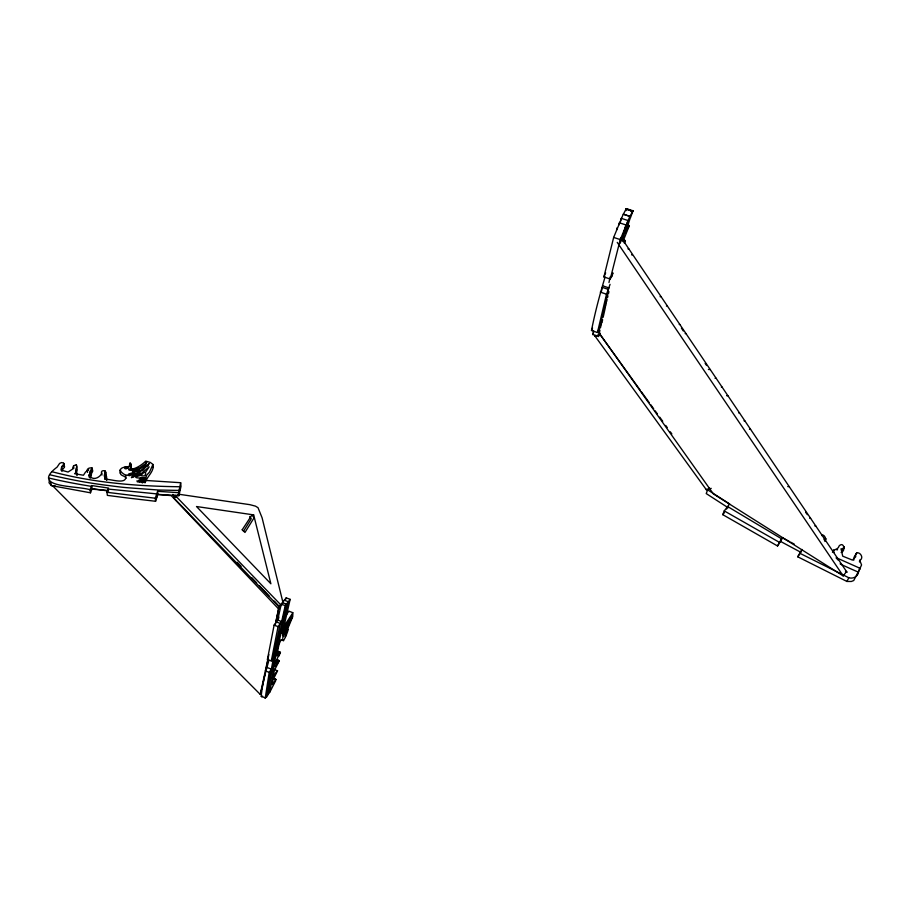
<?xml version="1.0" encoding="UTF-8"?>
<svg xmlns="http://www.w3.org/2000/svg" width="907" height="907" viewBox="0 0 907 907"><rect width="100%" height="100%" fill="white"/><g stroke="black" fill="none" stroke-linecap="round" stroke-linejoin="round"><path stroke-width="1.36" d="M49.443 480.268L49.023 482.773L51.393 485.63L90.485 492.807L90.02 489.735L91.675 485.551L108.557 488.068L106.947 492.308L107.366 495.381L129.338 498.215L155.585 501.276L157.875 494.372L178.849 495.71L178.611 492.66L180.652 482.705L145.403 480.438L146.469 475.404L149.519 472.071L152.932 464.452L150.301 462.423L145.664 461.107C143.238 464.248 127.093 475.166 130.812 463.862L130.098 463.046L129.043 466.64C120.552 466.924 116.425 470.007 125.665 475.234C127.898 485.698 110.949 478.76 104.656 479.259L105.11 478.771A19.761 13.956 -7.4 0 0 106.232 477.275L106.482 476.504L104.52 476.617L104.634 473.908L105.087 477.615M90.02 489.735C76.63 485.449 29.772 488.068 56.778 467.354A2.177 1.519 -8.4 0 0 57.413 466.652L59.601 463.42L61.495 462.57L63.275 462.933L63.989 463.999L61.721 466.606L60.962 470.053L68.059 472.037L73.592 468.443L73.682 465.71L76.358 464.769L76.744 466.708A4.138 2.902 -7.8 0 1 76.619 467.298C74.907 470.427 75.791 472.162 77.027 474.951M63.989 463.624L64.51 467.094L63.048 469.078A13.843 9.637 -8.3 0 1 62.288 469.645L61.869 471.413M279.129 655.67L280.41 652.394L276.612 650.897M152.932 464.452C154.485 471.118 147.875 475.585 145.914 481.107M87.582 472.4C85.836 468.942 89.101 467.524 91.686 467.933C91.698 470.654 88.999 474.078 89.283 477.127M90.462 475.223C89.271 463.262 90.042 485.154 90.961 475.223C92.015 473.908 91.596 471.493 91.142 469.69M282.689 638.222C285.399 628.075 282.553 640.489 283.664 635.002M77.004 475.223L76.539 471.867M281.635 605.264A3.503 2.608 75.9 0 1 281.408 605.4L278.392 606.103L173.656 497.784A3.719 2.914 68 0 1 173.815 497.127A3.038 2.381 67.9 0 1 174.212 496.39L174.632 495.902A12.233 9.546 68.5 0 1 175.414 495.199M281.34 605.423L176.411 496.741A3.73 2.914 68 0 1 176.57 496.084A3.05 2.381 67.9 0 1 176.967 495.335L177.387 494.859M138.238 469.611L138.136 469.633A10.408 7.392 -5.4 0 0 139.349 469.282L145.63 465.28L146.583 462.185M622.95 241.568L629.322 225.594L625.456 232.793L630.15 218.281A21.122 1.689 -70.7 0 0 630.444 217.805L633.041 210.787L632.689 211.376L626.193 208.803L631.397 210.957M625.206 241.092L624.401 243.45M285.773 632.032L285.784 631.907A4.569 0.952 -68.2 0 1 285.898 631.272C287.836 626.136 285.524 633.233 286.669 629.73M624.197 242.475L625.24 240.468L625.172 241.035M283.12 629.537L284.537 625.445L292.916 612.713L292.723 616.726L285.546 633.97L286.147 631.657A4.15 0.873 -68.2 0 0 286.295 631.193L286.295 631.453A3.163 0.658 -68.2 0 1 286.204 632.077C292.111 621.148 282.689 645.773 283.007 639.424C278.562 638.709 277.599 653.72 276.941 655.942A17.823 3.662 -67.9 0 1 277.814 654.389C277.701 656.838 279.243 652.666 280.41 652.394M284.503 626.363L283.585 629.775M841.129 552.51C845.914 551.105 843.975 541.853 839.701 545.356A5.476 3.73 23.8 0 0 839.156 545.912C838.159 550.254 832.456 548.712 833.964 552.567M262.622 696.088L261.726 696.825L261.227 696.281C262.225 683.957 265.547 672.438 268.778 660.897M284.628 625.365L284.084 625.955L290.149 599.357L286.215 597.838L281.272 604.13L277.701 620.048L274.118 625.093L267.429 659.389L271.295 660.92L273.495 657.711L271.374 669.185L269.209 672.382L265.195 698.299L269.912 691.962L275.479 657.326L288.222 601.647M279.107 660.931L276.68 659.559M105.065 476.98L105.677 475.064M144.984 482.887L145.211 481.674M273.993 601.092L279.084 606.534L278.687 609.028L171.208 495.607L157.115 494.462M55.644 486.197L52.821 485.971L260.264 694.411L262.985 683.821M279.197 660.557C269.175 676.917 278.834 653.403 279.118 655.67M270.955 669.797L269.776 676.588A343.016 60.304 -70.1 0 0 266.613 697.143M859.666 560.118L859.485 561.966M271.295 660.92L278.064 626.635L281.635 621.578L285.24 605.661L290.149 599.357M292.281 615.297L292.213 615.422A33.65 6.882 -68.3 0 0 291.476 616.907L285.671 629.175A14.217 3.016 -68.2 0 1 285.342 629.877L284.866 631.011M602.044 322.427L602.622 319.683M283.925 627.644L283.415 629.424M600.445 324.116L598.733 332.438L713.333 493.862L843.204 575.911L846.526 571.546L845.494 571.342L847.059 572.34L621.397 237.849L619.73 239.652M608.982 282.553L610.116 277.009M620.263 243.269L621.397 237.849L620.535 241.965M261.216 692.302L261.409 691.349M264.39 677.053L264.878 674.706M265.932 669.661L268.053 659.48M263.268 682.483L263.926 679.286M275.819 622.213L279.084 606.522L274.22 601.386M272.973 658.459L280.308 623.46L276.374 621.919M599.935 330.25L598.563 336.542L592.77 334.547L593.563 330.76M131.084 468.953L130.812 463.862M260.264 694.411L268.88 654.48M275.127 625.558L279.084 606.534M600.491 327.722L601.579 322.688L597.441 332.518L591.5 330.477C595.037 312.325 599.81 294.582 605.082 276.975M605.638 306.147L606.398 302.677M601.364 291.669L602.316 287.372L608.529 289.469L600.037 326.339M606.658 301.521L607.112 299.491M605.377 307.303L603.155 317.291M821.685 535.583C823.159 532.851 827.479 539.495 824.792 540.05M285.954 598.983L286.215 597.838M283.54 634.208L283.948 632.678M626.431 209.222L626.533 208.655L626.181 209.256M597.441 332.518L606.511 294.208L610.06 284.356M285.263 624.674L283.29 632.36L287.349 622.327M608.404 293.868L608.937 291.646M278.472 618.71L278.868 617.066M611.998 276.522L612.894 272.837L610.241 279.05L603.903 276.918L613.665 237.419L623.234 214.233L630.059 216.399L632.769 210.9M286.419 603.926L277.383 642.802A136.538 26.847 -69 0 0 276.284 648.017L274.107 659.038A310.738 55.44 -69.9 0 0 268.245 694.683M610.241 279.05L620.263 239.607L629.912 216.263M859.405 569.426L859.575 567.975M178.849 495.71L181.015 486.401L180.652 482.705M620.32 222.09L621.329 218.258M622.735 239.754L627.882 220.492L621.306 218.338M286.816 628.846L286.839 628.789A9.319 1.961 -68.2 0 0 287.02 628.109L287.383 625.66L286.703 627.712A11.111 2.347 -68.2 0 1 286.51 628.29L286.487 628.336M149.02 463.624L148.918 463.726A37.017 25.952 -5.7 0 1 147.66 464.826C143.918 468.431 139.395 470.744 136.39 474.985A5.011 3.594 -5.5 0 0 135.937 475.529L134.78 476.198A9.376 6.689 -5.8 0 1 133.998 476.436L133.93 476.447M626.034 210.628L626.272 209.812M155.585 501.276L155.29 498.226L157.591 491.322L178.611 492.66M140.506 479.769L139.973 480.801L138.624 480.2M287.451 626.51L287.474 626.431A9.558 1.984 -68.3 0 1 287.836 625.411L292.428 616.511M283.585 632.939L283.608 632.871A8.617 1.803 -68.2 0 1 283.868 632.168L284.39 630.966A4.626 0.975 -68.2 0 0 284.73 630.354L286.238 627.723M709.455 487.751L707.619 489.803L706.236 493.589L728.162 507.75M283.347 633.233L282.542 635.456L283.211 634.276A2.834 0.601 -68.2 0 0 283.472 633.653L283.211 633.982M132.773 476.799L132.989 476.254A3.072 2.211 -5.8 0 0 132.252 476.56L131.39 477.672L133.839 476.946M286.895 629.209L287.111 628.642A13.469 2.846 -68.2 0 0 287.689 627.043L291.476 618.189A11.995 2.494 -68.3 0 1 292.315 616.703L292.405 616.545M789.509 541.57L782.378 537.772L777.548 545.98L722.777 514.666L724.24 510.89L729.636 503.975L707.619 489.803M726.654 509.054L727.629 506.537L781.619 538.826L779.941 542.556M90.485 492.807L92.14 488.624L91.675 485.551M273.801 669.343L277.553 670.829L272.814 680.318L272.338 684.581L275.819 679.377L275.683 680.715L269.912 691.962M284.424 632.236C286.839 627.633 283.54 635.773 285.036 631.419M599.89 333.345L598.994 335.511M592.77 334.547L593.632 332.472M591.5 330.477L592.554 328.005M603.903 276.918L605.649 272.882M91.596 472.762L92.661 471.039L92.049 470.665M856.73 575.537L861.571 564.936L860.108 561.229A2.902 1.973 24.6 0 1 860.244 560.186C865.312 556.354 856.14 548.542 855.562 555.719A18.582 12.551 24.7 0 0 855.72 556.751L852.455 560.095L842.705 556.172L841.072 548.746L842.138 549.529L844.258 547.692M149.065 463.522L148.17 465.529A2.041 1.451 -5.1 0 1 147.535 466.141C144.406 466.697 144.349 470.71 141.129 470.948A3.004 2.143 -5.3 0 0 140.245 471.901L139.814 473.227A4.478 3.209 -5.6 0 1 139.02 474.418L137.445 475.733A28.355 20.045 -6.1 0 1 136.22 476.594L136.107 476.663M777.548 545.98L782.378 537.772M283.982 626.193L282.893 629.515M283.925 631.363L283.982 631.238A25.838 5.329 -68.2 0 1 284.605 629.9L285.501 628.063A4.127 0.862 -68.2 0 1 286.181 626.896L286.861 625.943A2.766 0.578 -68.3 0 0 287.451 624.821L292.337 615.218M836.209 557.669L860.233 568.383L853.702 580.548L851.322 581.478L846.889 581.444L797.741 556.807L801.981 549.427M800.802 552.306L801.969 549.823M130.109 474.656L128.306 474.463L129.213 473.805L130.801 474.282L129.939 475.71L126.164 475.03M285.093 628.426L290.898 616.658L285.614 626.714M140.778 480.064L142.354 480.064A2.71 1.95 -5.6 0 0 142.682 479.633L143.691 479.123A2.71 1.939 -5.5 0 0 143.896 478.828M824.871 541.468L826.107 538.837M145.744 473.25L144.927 475.88L141.832 475.937A1.825 1.304 -5.5 0 0 140.823 475.359C129.1 478.193 141.084 478.295 145.471 477.819M282.735 629.458L281.85 632.905M832.456 552.227L833.692 549.755M842.081 550.492L843.963 546.785M841.56 551.875L844.066 546.921M76.12 472.966L77.106 470.382A4.127 2.902 -7.9 0 0 77.231 469.792L76.358 464.769M853.736 560.22L854.099 557.147L856.752 552.737M846.889 581.444L848.827 577.759C853.181 579.097 857.58 576.625 858.532 572.226A459.758 256.409 20.1 0 1 840.823 564.301M626.193 208.803L623.404 214.154M279.311 653.425L276.703 652.416M837.025 550.096L837.286 549.619A5.465 3.73 23.9 0 1 837.558 549.313M106.652 480.347L106.47 479.61M842.252 551.603L842.184 550.628M143.567 482.15L142.376 482.909L141.492 482.105A2.71 1.95 -5.7 0 0 141.696 481.81M143.011 480.449L142.002 481.209L140.846 480.574M283.29 629.413L282.848 631.079M286.227 615.218L288.449 611.601L289.197 611.635M282.984 629.492L282.508 631.227M284.662 626.93L284.174 628.664M88.977 475.075C93.886 483.227 103.341 474.293 101.357 472.15C101.641 469.452 107.899 470.404 105.631 474.803M282.961 628.177L282.474 629.912M285.07 625.184L284.583 626.918M282.678 631.023L282.19 632.757M243.473 531.321L251.262 518.804L249.72 516.446M145.165 481.742L144.19 482.433L143.034 481.798M267.429 659.389L267.882 658.709M797.741 556.807L800.609 552.59M137.592 473.533L137.671 473.431A3.651 2.619 -5.6 0 0 137.195 473.635L134.089 475.461L131.742 475.585M126.039 478.295C125.245 475.393 120.291 476.198 120.302 472.989M286.17 629.39L285.886 630.49L286.487 628.562L285.49 631.476M722.777 514.666L724.466 512.489M282.905 627.429L283.494 626.68L283.007 628.426M146.583 462.253L146.458 462.389A13.083 9.263 -5.4 0 1 145.403 463.817L139.576 467.819L136.742 468.454A14.58 10.476 -5.6 0 0 134.973 468.964L134.361 469.191M142.354 480.064L144.383 480.222A2.71 1.95 -5.5 0 0 144.587 479.928M145.449 479.429L143.487 479.259M76.517 472.139L74.578 473.703L83.455 475.234L85.587 471.957L88.795 470.098L87.185 470.302M145.154 480.551A2.71 1.95 -5.5 0 1 144.95 480.846L142.467 481.934L141.311 481.3M141.209 475.132L143.521 472.796L145.676 472.116L149.19 466.833L139.134 475.381M105.677 475.54L105.348 471.413M277.553 670.829L276.782 671.452A3.707 0.748 -67.9 0 0 276.51 671.815L273.279 676.395L274.345 670.466L279.231 660.931L276.59 659.933M141.379 482.241L139.531 481.934M284.254 634.22L284.061 632.349L285.478 629.107A3.367 0.714 -68.2 0 0 285.603 628.755M595.037 335.216A5 2.596 70 0 0 594.981 336.043L706.292 489.678A4.626 2.256 73.9 0 0 706.723 489.258M90.961 475.223L90.496 472.139M104.634 473.908L105.348 472.071M278.494 606.182L278.664 606.103A3.549 2.642 75.9 0 0 279.095 605.785A2.891 2.154 75.9 0 0 279.401 605.4M73.467 465.903L72.775 468.012L73.784 468.012M594.981 336.338L599.958 334.15A5.011 2.585 70 0 1 600.015 333.322M173.634 498.022L176.389 496.979M706.247 489.712L711.224 488.374M136.674 471.13L136.73 471.118A12.029 8.639 -5.6 0 1 137.399 470.971L138.884 470.812A1.304 0.93 -5.5 0 0 139.678 470.574L136.084 469.667A10.113 7.245 -5.7 0 0 135.234 469.713L135.234 469.713M134.962 474.032L136.095 473.465A15.34 11.054 -5.4 0 1 136.73 473.012L138.249 472.4M854.813 556.433L855.471 556.32M621.136 239.131L622.179 239.006M627.95 248.881L628.778 248.79M91.686 467.933L92.14 471.005M660.069 296.68L661.044 296.623M666.407 306.022L667.359 305.976M679.241 324.479L679.831 324.468M685.159 333.617L685.998 333.606M708.39 369.466L710.215 369.5M179.484 490.438L158.521 490.018L127.989 487.773A150.335 101.346 -3.3 0 1 120.722 487.07L104.94 485.098A344.15 212.125 -0.7 0 1 50.146 474.826M715.056 378.276L716.156 378.31M721.382 387.04L722.063 387.062M726.609 395.679L727.913 395.735M738.638 412.866L739.511 412.923M744.001 420.814L744.862 420.871M749.454 429.215L750.554 429.306M90.87 489.066L107.786 490.449M92.14 488.624L108.67 491.072M108.182 489.077L156.73 493.884L157.024 496.934M142.705 479.588L141.73 478.953M155.29 498.226L106.947 492.308M178.169 494.145L249.788 504.655L255.479 506.14L258.019 507.705L262.078 517.761L283.018 602.713M787.718 486.537L789.305 486.73M809.622 518.169L810.609 518.316M814.815 525.913L815.847 526.071M91.358 486.356L81.12 484.621A379.217 230.503 -0.3 0 1 48.797 478.023M840.097 563.837L841.492 564.097M51.88 471.674C93.682 482.841 137.025 486.243 180.153 486.753L180.334 489.791M131.436 470.416L131.64 470.472A4.977 3.549 -5.6 0 0 132.558 470.631C137.751 471.084 131.787 467.241 132.592 470.075A1.406 0.998 -5.7 0 0 133.182 470.166L133.839 469.452M626.488 208.689L633.041 210.787M626.227 209.211L631.431 210.912M623.449 214.233L630.002 216.388M626.76 224.755L629.322 225.594M625.773 226.104L628.347 226.943M622.44 239.72L624.968 240.559M622.372 239.845L624.912 240.684M613.665 237.419L620.263 239.607M622.191 240.344L624.73 241.183M602.951 285.898L609.164 287.995M600.287 292.099L606.511 294.208M284.265 600.173L288.211 601.692M282.406 602.611L286.363 604.141M281.272 604.13L285.24 605.661M288.857 611.148L292.7 612.644M277.701 620.048L281.635 621.578M274.118 625.093L278.064 626.635M281.079 639.775L283.619 640.773M276.476 651.079L280.41 652.462M277.395 651.623L279.991 652.677M276.488 651.373L279.957 652.7M277.032 652.031L279.685 653.017M276.975 652.11L279.515 653.108M276.624 659.65L279.141 660.647M275.717 661.158L278.234 662.155M274.81 662.246L277.429 663.244M274.73 662.337L277.259 663.346M267.542 667.654L271.374 669.185M265.366 670.851L269.209 672.382M273.336 678.379L275.819 679.377M271.975 677.892L275.705 679.377M261.227 696.281L265.014 697.8M848.827 577.759L799.486 553.089M780.7 541.502L800.45 552.091M790.643 542.171L794.26 544.109M132.955 471.731C143.057 471.606 129.656 470.064 135.256 471.096M779.226 542.25L724.24 510.89M63.796 466.017L64.51 466.708M173.69 495.143L175.425 496.968M172.92 494.349L174.87 496.412M237.203 562.283L241.103 566.399M251.817 577.714L256.681 582.861M259.606 585.945L269.345 596.239M133.839 473.08C133.76 475.189 130.007 472.479 133.125 472.241A2.517 1.803 -5.8 0 1 134.293 472.388L134.792 472.83A1.905 1.361 -5.8 0 1 134.701 473.658L132.309 474.633L130.347 473.261M130.098 463.046L131.164 466.935M142.762 478.136L144.723 478.306A2.71 1.939 -5.5 0 0 144.916 478.012M140.438 478.023L142.399 478.204A2.71 1.939 -5.6 0 0 142.603 477.898M139.576 478.975L141.537 479.145A2.71 1.939 -5.6 0 0 141.741 478.851M138.998 481.141L140.97 481.311A2.71 1.95 -5.7 0 0 141.175 481.016M136.878 480.903L138.85 481.073A2.71 1.95 -5.8 0 0 139.054 480.778M137.252 481.832L139.225 482.002A2.721 1.95 -5.8 0 0 139.417 481.708M805.631 512.285L807.389 514.688M640.41 390.429L599.969 334.445M641.204 391.529L649.117 402.47M650.625 404.567L653.664 408.762M655.171 410.86L657.462 414.011M659.729 417.152L662.722 421.302M665.715 425.44L667.246 427.56M670.318 431.8L671.849 433.931M152.705 466.799L153.226 467.524M705.147 363.367L706.61 365.51M617.236 242.362L843.204 575.911M681.418 328.096L683.277 330.953M824.497 540.164L823.975 539.212M631.703 254.504L631.998 255.128M50.826 482.547L51.393 485.63M61.721 466.606L62.254 469.701M63.762 463.25L64.295 466.345M90.054 474.588L90.507 477.66M89.147 474.712L89.612 477.785M90.904 471.64L91.346 474.905M90.734 471.368L91.04 473.42M92.208 467.955L92.616 471.152M101.697 472.978L101.981 475.03M104.362 474.917L104.781 477.989M106.482 476.504L106.913 479.871M104.974 471.277L105.711 476.073M104.713 470.699L105.666 476.663M105.042 474.157L105.461 477.229M104.951 474.304L105.371 477.377M119.792 470.087L120.178 473.159M157.591 491.322L157.875 494.372M179.201 490.438L179.427 493.476M836.311 558.259A6.213 2.608 34.8 0 1 837.172 559.075M837.603 559.551A6.213 2.608 34.8 0 1 837.921 559.936M618.665 225.163A594.187 36.155 -71.4 0 1 619.3 222.771L625.898 224.936A594.743 34.103 -71.3 0 0 621.907 239.913M616.556 230.049A675.227 39.727 -71.4 0 1 617.179 227.668M607.531 297.632A223.961 15.408 -70.8 0 1 607.951 295.818M128 467.91C123.477 471.175 123.307 464.599 128 467.91M242.214 529.767L244.958 532.466L254.051 517.852L251.953 514.949L242.214 529.767M286.329 633.823L285.308 636.612L286.329 633.823M130.789 469.758C128.885 471.402 127.275 468.205 130.529 469.021A3.447 2.46 -5.8 0 1 131.311 469.191L132.014 469.452A4.512 3.22 -5.8 0 0 131.402 469.554L130.789 469.758M253.665 514.893L196.502 506.525L270.887 583.791L253.665 514.893"/></g></svg>
